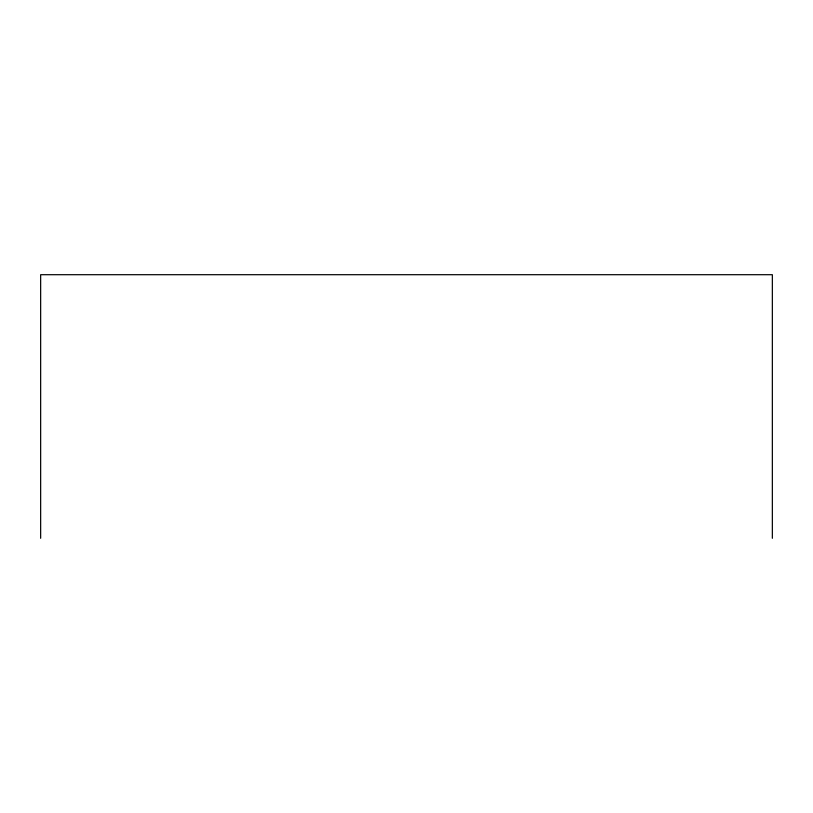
<?xml version="1.0" encoding="UTF-8"?>
<svg xmlns="http://www.w3.org/2000/svg" width="813" height="813" viewBox="0 0 813 813"><rect width="100%" height="100%" fill="white"/><g stroke="black" fill="none" stroke-linecap="round" stroke-linejoin="round"><path stroke-width="1.22" d="M772.35 538.297L772.35 274.703L40.65 274.703L40.65 538.297"/></g></svg>
